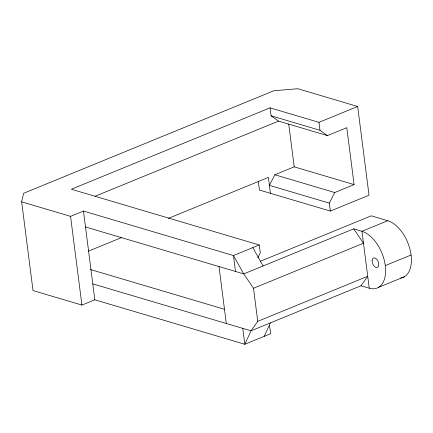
<?xml version="1.0" encoding="UTF-8"?>
<svg xmlns="http://www.w3.org/2000/svg" width="433" height="433" viewBox="0 0 433 433"><rect width="100%" height="100%" fill="white"/><g stroke="black" fill="none" stroke-linecap="round" stroke-linejoin="round"><path stroke-width="0.65" d="M269.613 325.751L270.63 333.702L244.824 344.278L94.822 299.788L81.918 305.076L33.016 290.57L21.65 201.843L23.566 193.302L273.883 90.751L297.774 88.722L357.663 106.486L369.03 195.213L330.325 211.071L259.443 190.049L258.339 181.438M264.179 336.349L270.387 322.888M257.868 257.635L260.282 252.926L259.264 244.975L71.348 189.248L270.051 107.839L271.074 115.79L278.543 121.099L327.445 135.605L346.801 127.675L354.091 184.599L294.202 166.835L274.847 174.764L269.413 185.356L329.302 203.12L330.325 211.071M329.302 203.12L334.736 192.528L354.091 184.599M92.786 283.886L251.032 330.817L361.003 285.769L367.72 276.286L257.743 321.34L251.032 330.817L244.824 344.278L242.789 328.376M95.108 196.246L278.543 121.099M21.65 201.843L70.552 216.348L83.455 211.06L233.457 255.551L259.264 244.975M270.051 107.839L318.959 122.344L357.663 106.486M88.435 251.135L121.554 237.565M168.415 218.367L268.395 177.406L270.43 193.307M260.487 261.213L371.276 215.823L387.757 220.716A30.554 17.629 67.7 0 1 410.316 250.707A30.554 17.629 67.7 0 1 400.682 278.094M387.757 220.716L361.956 231.287L353.712 228.841L243.741 273.894L85.49 226.962M257.743 321.34L253.511 288.264L363.482 243.211L353.712 228.841M361.003 285.769L369.246 288.21A30.554 17.629 67.7 0 0 385.273 265.581L411.074 255.01M378.594 287.317L404.4 276.741M271.074 115.79L319.976 130.295L327.445 135.605M274.847 174.764L334.736 192.528M90.405 269.515L224.31 309.227M253.511 288.264L243.741 273.894L233.457 255.551L235.498 271.448M252.812 247.622L263.091 265.965M369.246 288.21L361.956 231.287A30.554 17.629 67.7 0 1 385.273 265.581M318.959 122.344L319.976 130.295M288.708 123.973L294.202 166.835M219.011 266.56L226.307 323.489M83.455 211.06L94.822 299.788M70.552 216.348L81.918 305.076M372.093 260.487A5.12 2.955 67.7 0 0 376.878 267.524A5.12 2.955 67.7 0 0 377.332 259.984A5.12 2.955 67.7 0 0 372.093 260.487"/></g></svg>
